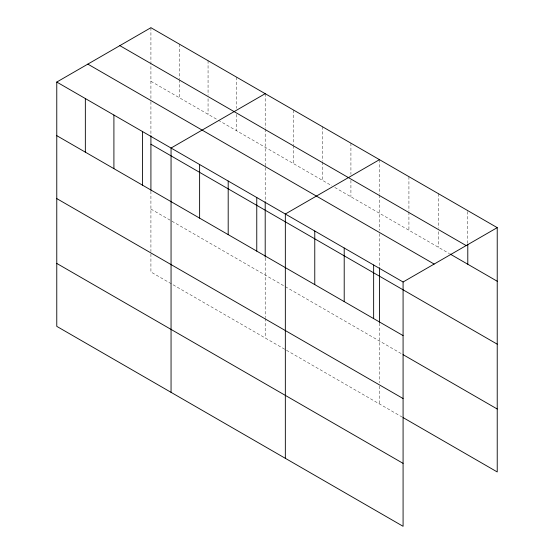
<?xml version="1.0" encoding="UTF-8"?>
<svg xmlns="http://www.w3.org/2000/svg" width="554" height="554" viewBox="0 0 554 554"><rect width="100%" height="100%" fill="white"/><g stroke="black" fill="none" stroke-linecap="round" stroke-linejoin="round"><path stroke-width="0.42" stroke-dasharray="2.77 2.08" d="M150.917 81.3L217.583 119.789M218.318 120.211L331.867 185.77M334.796 187.46L449.398 253.628M150.917 209.073L402.301 354.2M402.301 417.134L150.917 272L150.917 252.444M467.791 211.51L467.791 243.497M438.359 193.651L438.359 228.234M438.359 231.69L438.359 247.25M408.921 176.657L408.921 211.24M408.921 212.099L408.921 230.256M379.483 159.663L379.483 194.239M379.483 195.105L379.483 230.27M379.483 233.67L379.483 266.841M379.483 323.114L379.483 382.703M379.483 386.103L379.483 403.963M350.917 143.167L350.917 174.288M350.917 180.341L350.917 196.767M322.345 126.672L322.345 161.256M322.345 162.114L322.345 180.272M293.772 110.177L293.772 144.76M293.772 145.619L293.772 163.776M265.2 93.681L265.2 128.265M265.2 129.124L265.2 166.844M265.2 167.689L265.2 200.86M265.2 257.991L265.2 317.574M265.2 318.425L265.2 337.982M236.634 77.186L236.634 108.307M236.634 114.359L236.634 130.786M208.062 60.691L208.062 95.274M208.062 98.73L208.062 114.29M179.489 44.195L179.489 78.779M179.489 79.644L179.489 97.795M150.917 27.7L150.917 100.863M150.917 101.714L150.917 134.878M150.917 191.158L150.917 251.592"/><path stroke-width="0.83" d="M56.771 82.054L403.083 282L403.083 526.3L56.771 326.361L56.771 82.054L150.917 27.7L497.229 227.639L497.229 471.946L403.035 417.557M265.2 93.681L171.054 148.036L171.054 392.343M379.483 159.663L285.338 214.017L285.338 458.317M403.083 282L497.229 227.639M119.851 45.636L466.163 245.581M450.132 254.051L497.229 281.245M87.837 64.119L434.149 264.057M150.917 144.234L497.229 344.173M56.771 135.661L403.083 335.599M403.035 354.629L497.229 409.011M56.771 198.588L403.083 398.534M56.771 263.427L403.083 463.366M467.791 244.362L467.791 264.244M379.483 267.693L379.483 322.262M373.645 265.006L373.645 318.605M344.207 248.005L344.207 301.611M314.769 231.011L314.769 284.618M265.2 201.711L265.2 257.139M256.765 197.522L256.765 251.121M228.193 181.026L228.193 234.626M199.62 164.531L199.62 218.137M150.917 135.73L150.917 190.299M142.482 131.54L142.482 185.147M113.909 115.045L113.909 168.651M85.344 98.55L85.344 152.156"/></g></svg>
